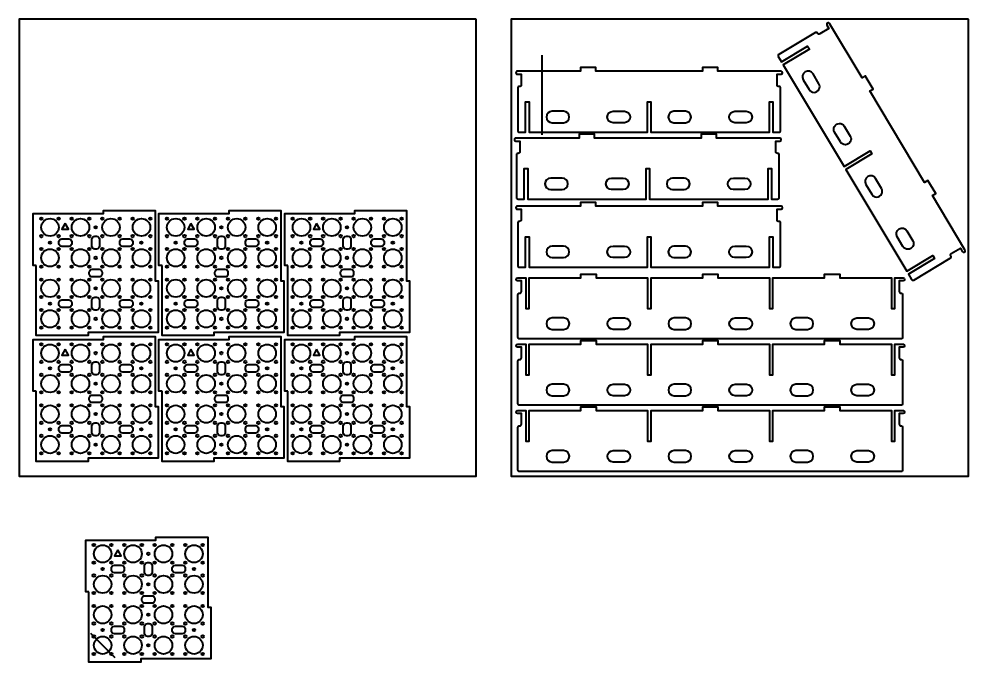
# Model space of a CAD drawing. Header units: millimetres. Extents: x -4815 to 20749, y -4662 to 5111.
# Drawn here: x 3766 to 5013, y 4181 to 5025 of the extents above; entities that cross this region are included whole.
import ezdxf

# ---------------------------------------------------------------- set-up
doc = ezdxf.new("R2010")
doc.units = ezdxf.units.MM
doc.header["$LTSCALE"] = 10
doc.header["$MEASUREMENT"] = 0
doc.layers.add('A-DETL-___2', color=2, linetype='Continuous')
doc.layers.add('A-DETL-___3', color=3, linetype='Continuous')

# ---------------------------------------------------------------- blocks, each defined once
blk = doc.blocks.new('motor mount 26mm')
at = {"layer": 'A-DETL-___2', "lineweight": 40, "transparency": 33554687}
for centre, radius in [((-11.5, 11.5), 1.6), ((11.5, 11.5), 1.6), ((0, 0), 11.5), ((-11.5, -11.5), 1.6), ((11.5, -11.5), 1.6)]:
    blk.add_circle(centre, radius, dxfattribs=at)
blk = doc.blocks.new('4x4Module')
at = {"layer": 'A-DETL-___2', "lineweight": 40, "transparency": 33554687}
for points in [[(2, 10), (-2, 10), (-2, 78), (90, 78), (90, 82), (158, 82), (158, -10), (162, -10), (162, -78), (70, -78), (70, -82), (2, -82), (2, 10)], [(40, 65), (35.7, 57.5), (44.3, 57.5)]]:
    blk.add_lwpolyline(points, close=True, dxfattribs=at)
for points in [[(35.5, 45), (44.5, 45, -0.414214), (48.5, 41), (48.5, 39, -0.414214), (44.5, 35), (35.5, 35, -0.414214), (31.5, 39), (31.5, 41, -0.414214)], [(75, 35.5), (75, 44.5, -0.414214), (79, 48.5), (81, 48.5, -0.414214), (85, 44.5), (85, 35.5, -0.414214), (81, 31.5), (79, 31.5, -0.414214)], [(115.5, 45), (124.5, 45, -0.414214), (128.5, 41), (128.5, 39, -0.414214), (124.5, 35), (115.5, 35, -0.414214), (111.5, 39), (111.5, 41, -0.414214)], [(75.5, 5), (84.5, 5, -0.414214), (88.5, 1), (88.5, -1, -0.414214), (84.5, -5), (75.5, -5, -0.414214), (71.5, -1), (71.5, 1, -0.414214)], [(35.5, -35), (44.5, -35, -0.414214), (48.5, -39), (48.5, -41, -0.414214), (44.5, -45), (35.5, -45, -0.414214), (31.5, -41), (31.5, -39, -0.414214)], [(75, -44.5), (75, -35.5, -0.414214), (79, -31.5), (81, -31.5, -0.414214), (85, -35.5), (85, -44.5, -0.414214), (81, -48.5), (79, -48.5, -0.414214)], [(115.5, -35), (124.5, -35, -0.414214), (128.5, -39), (128.5, -41, -0.414214), (124.5, -45), (115.5, -45, -0.414214), (111.5, -41), (111.5, -39, -0.414214)]]:
    blk.add_lwpolyline(points, format="xyb", close=True, dxfattribs=at)
for centre in [(80, 60), (20, 40), (140, 40), (80, 20), (80, -20), (20, -40), (140, -40), (80, -60)]:
    blk.add_circle(centre, 1.6, dxfattribs=at)
at = {"layer": 'Defpoints', "lineweight": 40, "transparency": 33554687}
for p in [(20, 60), (60, 60), (100, 60), (140, 60), (20, 20), (60, 20), (100, 20), (140, 20), (20, -20), (60, -20), (100, -20), (140, -20), (20, -60), (60, -60), (100, -60), (140, -60)]:
    blk.add_blockref('motor mount 26mm', p, dxfattribs=at)
blk = doc.blocks.new('Lower Matrix (long)')
at = {"layer": 'A-DETL-___3', "lineweight": 40, "transparency": 33554687}
blk.add_line((5268.5, 1735.5), (5272.5, 1735.5), dxfattribs=at)
for points in [[(5257.4, 1775.5), (5268.2, 1775.5), (5268.2, 1735.5), (5272.7, 1735.5), (5272.7, 1775.5), (5340.5, 1775.5), (5340.5, 1780.5), (5360.5, 1780.5), (5360.5, 1775.5), (5428.2, 1775.5), (5428.2, 1735.5), (5432.7, 1735.5), (5432.7, 1775.5), (5500.5, 1775.5), (5500.5, 1780.5), (5520.5, 1780.5), (5520.5, 1775.5), (5588.2, 1775.5), (5588.2, 1735.5), (5592.7, 1735.5), (5592.7, 1775.5), (5660.5, 1775.5), (5660.5, 1780.5), (5680.5, 1780.5), (5680.5, 1775.5), (5748.2, 1775.5), (5748.2, 1735.5), (5752.7, 1735.5), (5752.7, 1775.5), (5763.5, 1775.5, -0.999998), (5763.6, 1771.5), (5758.5, 1771.5), (5758.5, 1757.5, 0.45648), (5760.7, 1755.5, -0.451122), (5763, 1753.5), (5763, 1697.5, -0.414214), (5761, 1695.5), (5260, 1695.5, -0.414214), (5258, 1697.5), (5258, 1753.5, -0.414214), (5260, 1755.5), (5260.5, 1755.5, 0.414214), (5262.5, 1757.5), (5262.5, 1771.5), (5257.4, 1771.5, -0.999033)], [(5318, 1723), (5303, 1723, 1), (5303, 1708), (5318, 1708, 1)], [(5383, 1723), (5398, 1723, -1), (5398, 1708), (5383, 1708, -1)], [(5478, 1723), (5463, 1723, 1), (5463, 1708), (5478, 1708, 1)], [(5543, 1723), (5558, 1723, -1), (5558, 1708), (5543, 1708, -1)], [(5638, 1723), (5623, 1723, 1), (5623, 1708), (5638, 1708, 1)], [(5703, 1723), (5718, 1723, -1), (5718, 1708), (5703, 1708, -1)]]:
    blk.add_lwpolyline(points, format="xyb", close=True, dxfattribs=at)
blk = doc.blocks.new('Lower Matrix (Short)')
at = {"layer": 'A-DETL-___3', "lineweight": 40, "transparency": 33554687}
for points in [[(18, 168), (4, 168), (4, 173.1, 0.999998), (0, 173.1), (0, 90), (-5, 90), (-5, 70), (0, 70), (0, -70), (-5, -70), (-5, -90), (0, -90), (0, -173.1, 1.000969), (4, -173.1), (4, -168), (18, -168, -0.414214), (20, -170), (20, -170.5, 0.414214), (22, -172.5), (78, -172.5, 0.414214), (80, -170.5), (80, -162.2), (40, -162.2), (40, -157.7), (80, -157.7), (80, -2.2), (40, -2.2), (40, 2.3), (80, 2.3), (80, 157.8), (40, 157.8), (40, 162.3), (80, 162.3), (80, 170.5, 0.414214), (78, 172.5), (22, 172.5, 0.45648), (20, 170.2, -0.451122)], [(52.5, 112.5), (52.5, 127.5, -1), (67.5, 127.5), (67.5, 112.5, -1)], [(52.5, 47.5), (52.5, 32.5, 1), (67.5, 32.5), (67.5, 47.5, 1)], [(52.5, -47.5), (52.5, -32.5, -1), (67.5, -32.5), (67.5, -47.5, -1)], [(52.5, -112.5), (52.5, -127.5, 1), (67.5, -127.5), (67.5, -112.5, 1)]]:
    blk.add_lwpolyline(points, format="xyb", close=True, dxfattribs=at)

msp = doc.modelspace()

# ---------------------------------------------------------------- linework, layer by layer
at = {"lineweight": 40, "transparency": 33554687}
for p, q in [((4452.7, 4977.2), (4452.7, 4872.7)), ((3860, 4219.1), (3892, 4187.1))]:
    msp.add_line(p, q, dxfattribs=at)
for points in [[(4366.3, 5024.8), (3766.3, 5024.8), (3766.3, 4424.8), (4366.3, 4424.8)], [(5012.5, 5024.8), (4412.5, 5024.8), (4412.5, 4424.8), (5012.5, 4424.8)]]:
    msp.add_lwpolyline(points, close=True, dxfattribs=at)

# ---------------------------------------------------------------- block references
for p, rotation in [((4919.1, 4870.3), 210.8981370291032), ((4593.5, 4956.2), 270), ((4591.7, 4868.5), 270), ((4593.5, 4779.2), 270)]:
    msp.add_blockref('Lower Matrix (Short)', p, dxfattribs=dict(at, rotation=rotation))
for name, p in [('4x4Module', (3787, 4691.4)), ('4x4Module', (3952, 4691.4)), ('4x4Module', (4117, 4691.4)), ('Lower Matrix (long)', (-836.8, 2909.6)), ('4x4Module', (3787, 4526.4)), ('4x4Module', (3952, 4526.4)), ('4x4Module', (4117, 4526.4)), ('Lower Matrix (long)', (-836.8, 2822.5)), ('Lower Matrix (long)', (-836.8, 2735.5)), ('4x4Module', (3856, 4263.1))]:
    msp.add_blockref(name, p, dxfattribs=at)

doc.saveas('drawing.dxf')
